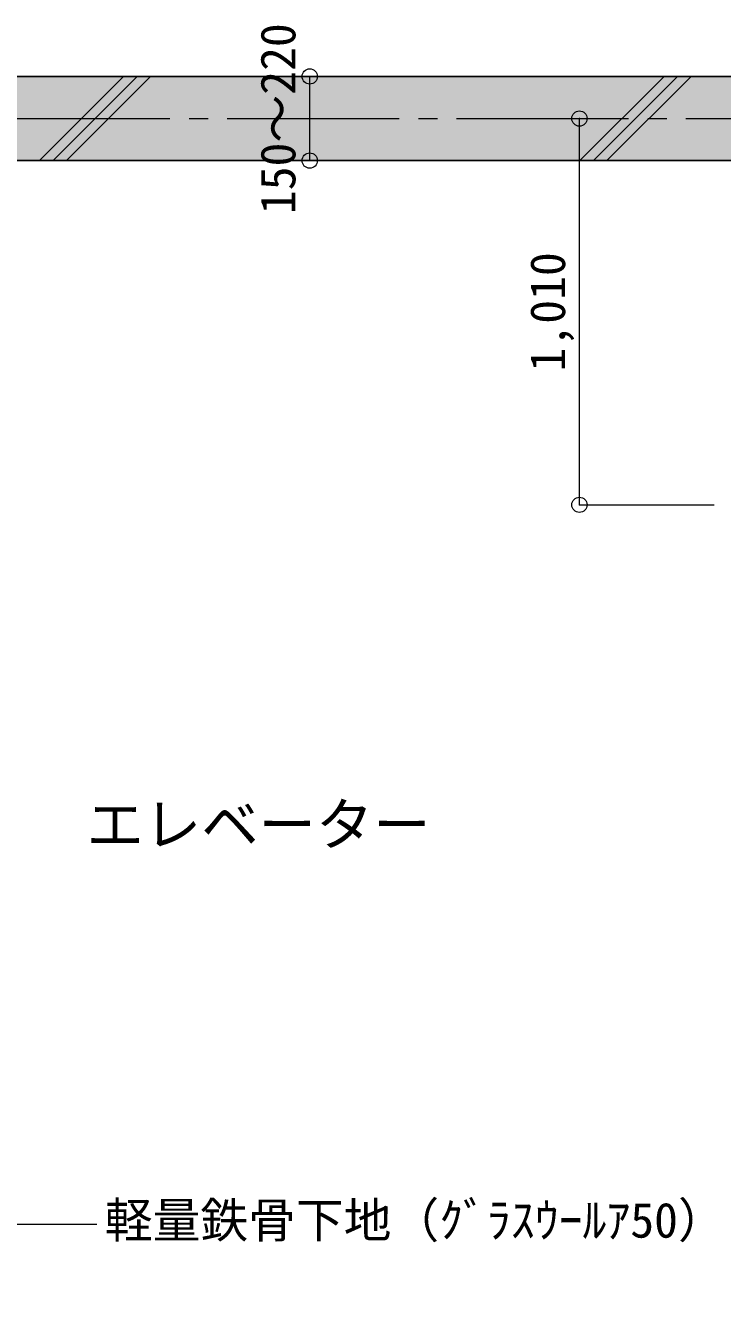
# Model space of a CAD drawing. Units: millimetres at full size, sheet at 1:50; details may follow other scales. Extents: x -9674 to 9699, y -6794 to 6791.
# Drawn here: x -20 to 1803, y 1275 to 4647 of the extents above; entities that cross this region are included whole.
import ezdxf
from ezdxf.enums import TextEntityAlignment as Align

# ---------------------------------------------------------------- set-up
doc = ezdxf.new("R2010")
doc.units = ezdxf.units.MM
doc.header["$LTSCALE"] = 50
doc.header["$PDMODE"] = 32
doc.header["$PDSIZE"] = 40
doc.linetypes.add('CHAIN2', pattern=[12, 9, -1, 1, -1])
for name, color, linetype, lineweight in [('1-0_芯', 7, 'CHAIN2', 9), ('1-1_躯体', 2, 'Continuous', 25), ('1-8_ハッチ', 4, 'Continuous', 9), ('1-A_文字', 7, 'Continuous', 9), ('1-B_寸法', 7, 'Continuous', 9)]:
    doc.layers.add(name, color=color, linetype=linetype, lineweight=lineweight)
doc.layers.add('4-0', color=1, linetype='Continuous')
doc.styles.add('ＭＳ ゴシック', font='')
doc.styles.get('ＭＳ ゴシック').set_extended_font_data('MS Gothic')

msp = doc.modelspace()

# ---------------------------------------------------------------- linework, layer by layer
at = {"layer": '1-0_芯'}
msp.add_line((-8492.5, 4404.08), (8517.5, 4404.08), dxfattribs=at)
at = {"layer": '1-1_躯体'}
for p, q in [((-2642.5, 4514.08), (1857.5, 4514.08)), ((-687.5, 4294.08), (1857.5, 4294.08))]:
    msp.add_line(p, q, dxfattribs=at)
at = {"layer": '1-8_ハッチ'}
for p, q in [((16.08, 4294.08), (236.08, 4514.08)), ((51.44, 4294.08), (271.44, 4514.08)), ((86.79, 4294.08), (306.79, 4514.08)), ((1430.3, 4294.08), (1650.3, 4514.08)), ((1465.65, 4294.08), (1685.65, 4514.08)), ((1501.01, 4294.08), (1721.01, 4514.08))]:
    msp.add_line(p, q, dxfattribs=at)
at = {"layer": '1-A_文字'}
msp.add_lwpolyline([(-974.51, 766.52), (-543.45, 1513.13), (166.39, 1513.13)], dxfattribs=at)
at = {"layer": '1-B_寸法'}
for p, q in [((723.18, 4294.08), (723.18, 4514.08)), ((1428.94, 3394.08), (1428.94, 4404.08)), ((1428.94, 3394.08), (1781.69, 3394.08))]:
    msp.add_line(p, q, dxfattribs=at)
at = {"layer": '1-B_寸法', "color": 3}
for p in [(723.18, 4514.08), (1428.94, 4404.08), (723.18, 4294.08), (1428.94, 3394.08)]:
    msp.add_point(p, dxfattribs=at)
at = {"layer": '4-0'}
msp.add_solid([(-2642.5, 4514.08), (-2642.5, 4294.08), (1857.5, 4514.08), (1857.5, 4294.08)], dxfattribs=at)

# ---------------------------------------------------------------- texts
at = {"layer": '1-A_文字', "style": 'ＭＳ ゴシック'}
for s, height, p in [('エレベーター', 110, (139.29, 2470.71)), ('軽量鉄骨下地（ｸﾞﾗｽｳｰﾙｱ50）', 91.64, (187, 1450.63))]:
    msp.add_text(s, height=height, dxfattribs=at).set_placement(p, align=Align.BOTTOM_LEFT)
at = {"layer": '1-B_寸法', "style": 'ＭＳ ゴシック'}
for s, p in [('150～220', (713.18, 4154.08)), ('1,010', (1418.94, 3742.83))]:
    msp.add_text(s, height=91.64, rotation=90, dxfattribs=at).set_placement(p, align=Align.BOTTOM_LEFT)

doc.saveas('drawing.dxf')
